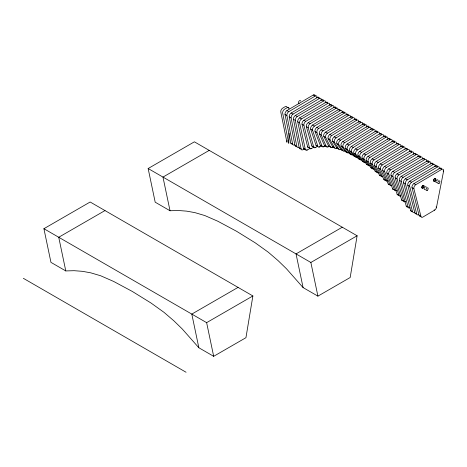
<?xml version="1.0" encoding="UTF-8"?>
<svg xmlns="http://www.w3.org/2000/svg" width="467" height="467" viewBox="0 0 467 467"><rect width="100%" height="100%" fill="white"/><g stroke="black" fill="none" stroke-linecap="round" stroke-linejoin="round"><path stroke-width="0.7" d="M252.88 295.95L245.946 337.688L213.676 356.315L198.849 347.757L182.218 328.937L173.899 320.841L164.022 312.359L151.028 303.03L132.319 291.449L113.604 281.426L100.609 275.746L90.732 272.827L82.42 271.321L74.101 270.691L65.783 270.93L50.956 262.372L43.91 228.707L90.16 202.007L252.88 295.95L206.63 322.65L43.91 228.707M357.115 235.771L350.18 277.509L317.91 296.136L303.083 287.579L286.452 268.758L278.134 260.662L268.262 252.18L255.262 242.852L236.553 231.27L217.838 221.241L204.844 215.567L194.972 212.643L186.654 211.137L178.336 210.506L170.023 210.751L155.19 202.193L148.144 168.523L194.395 141.822L357.115 235.771L310.864 262.472L148.144 168.523M419.08 215.34L420.96 216.425A2.796 1.594 -60.6 0 0 422.868 217.073L434.602 210.138A2.796 1.594 -60.6 0 0 436.511 207.237L443.574 171.22A2.796 1.594 -60.6 0 0 441.694 169.41L439.821 168.324L413.896 183.642A2.796 1.594 -60.6 0 0 412.017 187.676L419.08 215.34A2.796 1.594 -60.6 0 0 420.516 216.203M352.76 154.548L353.227 154.822A2.796 1.594 -60.6 0 1 351.575 154.729L349.695 153.643L345.545 148.436A2.796 1.594 -60.6 0 1 345.463 146.189A2.796 1.594 -60.6 0 1 347.133 143.988L371.323 128.822A2.796 1.594 -60.6 0 1 373.174 129.096M375.065 131.963A2.796 1.594 -60.6 0 0 373.203 129.908L349.007 145.074A2.796 1.594 -60.6 0 0 347.337 147.274A2.796 1.594 -60.6 0 0 347.425 149.522L351.575 154.729M356.981 156.871L357.448 157.14A2.796 1.594 -60.6 0 1 355.796 157.052L353.922 155.966L349.795 150.87A2.796 1.594 -60.6 0 1 349.701 148.623A2.796 1.594 -60.6 0 1 351.371 146.416L375.532 131.25A2.796 1.594 -60.6 0 1 377.505 131.892M355.796 157.052L351.674 151.956A2.796 1.594 -60.6 0 1 351.581 149.709A2.796 1.594 -60.6 0 1 353.25 147.496L377.412 132.336A2.796 1.594 -60.6 0 1 379.321 134.233M361.33 159.498L361.68 159.702A2.796 1.594 -60.6 0 1 360.022 159.609L358.148 158.523L353.998 153.316A2.796 1.594 -60.6 0 1 353.91 151.069A2.796 1.594 -60.6 0 1 355.58 148.868L379.77 133.702A2.796 1.594 -60.6 0 1 381.708 134.21M360.022 159.609L355.872 154.402A2.796 1.594 -60.6 0 1 355.79 152.154A2.796 1.594 -60.6 0 1 357.459 149.954L381.65 134.782A2.796 1.594 -60.6 0 1 383.46 137.006M369.041 126.785A2.796 1.594 -60.6 0 0 367.15 126.405L342.854 141.583A2.796 1.594 -60.6 0 0 341.19 143.772A2.796 1.594 -60.6 0 0 341.249 146.019L345.475 151.559L347.355 152.645A2.796 1.594 -60.6 0 0 349.018 152.756L348.551 152.487M347.355 152.645L343.128 147.105A2.796 1.594 -60.6 0 1 343.07 144.858A2.796 1.594 -60.6 0 1 344.734 142.668L369.029 127.491A2.796 1.594 -60.6 0 1 370.897 129.522M365.579 162.306L365.93 162.51A2.796 1.594 -60.6 0 1 364.26 162.399L362.38 161.313L358.154 155.78A2.796 1.594 -60.6 0 1 358.09 153.526A2.796 1.594 -60.6 0 1 359.753 151.343L384.037 136.16A2.796 1.594 -60.6 0 1 386.046 137.07M364.26 162.399L360.034 156.859A2.796 1.594 -60.6 0 1 359.969 154.612A2.796 1.594 -60.6 0 1 361.633 152.429L385.917 137.245A2.796 1.594 -60.6 0 1 387.733 139.452M364.996 124.882A2.796 1.594 -60.6 0 0 362.999 123.994L338.546 139.207A2.796 1.594 -60.6 0 0 336.917 143.608L341.254 149.732L343.134 150.818A2.796 1.594 -60.6 0 0 344.821 150.958L344.354 150.689M343.134 150.818L338.797 144.694A2.796 1.594 -60.6 0 1 340.425 140.287L364.879 125.08A2.796 1.594 -60.6 0 1 366.706 127.24M370.074 165.651A2.796 1.594 -60.6 0 1 368.504 165.446L366.624 164.361L362.275 158.249A2.796 1.594 -60.6 0 1 363.904 153.841L388.334 138.635A2.796 1.594 -60.6 0 1 390.319 139.382M368.504 165.446L364.155 159.335A2.796 1.594 -60.6 0 1 365.784 154.921L390.214 139.721A2.796 1.594 -60.6 0 1 391.93 139.791A2.796 1.594 -60.6 0 1 391.982 142.05M360.816 122.179A2.796 1.594 -60.6 0 0 358.878 121.595L334.22 136.843A2.796 1.594 -60.6 0 0 332.551 141.209L337.04 148.179L338.919 149.265A2.796 1.594 -60.6 0 0 340.636 149.452L340.163 149.183M362.544 124.94A2.796 1.594 -60.6 0 0 360.752 122.675L336.1 137.923A2.796 1.594 -60.6 0 0 334.43 142.295L338.919 149.265M374.236 169.066A2.796 1.594 -60.6 0 1 372.771 168.756L370.891 167.676L366.373 160.724A2.796 1.594 -60.6 0 1 368.037 156.352L392.648 141.116A2.796 1.594 -60.6 0 1 394.592 141.711M372.771 168.756L368.253 161.804A2.796 1.594 -60.6 0 1 369.917 157.432L394.527 142.201A2.796 1.594 -60.6 0 1 396.448 143.999M337.419 147.683L336.45 148.249A2.796 1.594 -60.6 0 1 334.711 148.016L332.831 146.93L328.173 138.804A2.796 1.594 -60.6 0 1 329.877 134.484L354.768 119.196A2.796 1.594 -60.6 0 1 356.695 119.75M334.711 148.016L330.052 139.89A2.796 1.594 -60.6 0 1 331.757 135.57L356.642 120.282A2.796 1.594 -60.6 0 1 358.539 122.156M378.55 172.72A2.796 1.594 -60.6 0 1 377.056 172.358L375.182 171.272L370.465 163.193A2.796 1.594 -60.6 0 1 372.164 158.862L396.973 143.608A2.796 1.594 -60.6 0 1 398.871 144.058M377.056 172.358L372.345 164.279A2.796 1.594 -60.6 0 1 374.044 159.947L398.853 144.694A2.796 1.594 -60.6 0 1 400.651 146.912M333.24 146.813L332.276 147.379A2.796 1.594 -60.6 0 1 330.502 147.082L328.622 145.996L323.789 136.393A2.796 1.594 -60.6 0 1 325.534 132.132L350.664 116.803A2.796 1.594 -60.6 0 1 352.603 117.45M330.502 147.082L325.668 137.479A2.796 1.594 -60.6 0 1 327.414 133.218L352.544 117.888A2.796 1.594 -60.6 0 1 354.406 119.85M382.753 176.736A2.796 1.594 -60.6 0 1 381.376 176.263L379.496 175.178L374.552 165.662A2.796 1.594 -60.6 0 1 376.285 161.378L401.305 146.107A2.796 1.594 -60.6 0 1 403.272 146.901M381.376 176.263L376.431 166.748A2.796 1.594 -60.6 0 1 378.165 162.463L403.184 147.187A2.796 1.594 -60.6 0 1 405.041 149.189M329.06 146.288L328.103 146.848A2.796 1.594 -60.6 0 1 326.299 146.486L324.425 145.406L319.41 133.976A2.796 1.594 -60.6 0 1 321.191 129.773L346.561 114.415A2.796 1.594 -60.6 0 1 348.505 115.145M326.299 146.486L321.29 135.062A2.796 1.594 -60.6 0 1 323.071 130.859L348.44 115.495A2.796 1.594 -60.6 0 1 350.32 117.375M387.4 180.91A2.796 1.594 -60.6 0 1 385.724 180.495L383.845 179.41L378.649 168.12A2.796 1.594 -60.6 0 1 380.418 163.888L405.63 148.605A2.796 1.594 -60.6 0 1 407.563 149.242M385.724 180.495L380.529 169.206A2.796 1.594 -60.6 0 1 382.298 164.974L407.51 149.691A2.796 1.594 -60.6 0 1 409.413 151.477M344.354 112.588A2.796 1.594 -60.6 0 0 342.451 112.022L316.859 127.409A2.796 1.594 -60.6 0 0 315.044 131.548L320.228 145.173L322.102 146.259A2.796 1.594 -60.6 0 0 323.929 146.685L324.88 146.13M346.187 115.051A2.796 1.594 -60.6 0 0 344.331 113.107L318.739 128.495A2.796 1.594 -60.6 0 0 316.924 132.634L322.102 146.259M389.215 184.663A2.796 1.594 -60.6 0 1 388.229 183.98L382.765 170.578A2.796 1.594 -60.6 0 1 384.563 166.392L409.95 151.11A2.796 1.594 -60.6 0 1 411.894 151.839M391.667 185.615A2.796 1.594 -60.6 0 1 390.108 185.066L384.645 171.663A2.796 1.594 -60.6 0 1 386.442 167.472L411.83 152.195A2.796 1.594 -60.6 0 1 413.669 154.221M321.646 145.803L319.755 146.907A2.796 1.594 -60.6 0 1 317.91 146.41L316.031 145.325L310.689 129.12A2.796 1.594 -60.6 0 1 312.54 125.039L338.33 109.628A2.796 1.594 -60.6 0 1 340.268 110.387M342.136 112.29A2.796 1.594 -60.6 0 0 340.209 110.708L314.419 126.125A2.796 1.594 -60.6 0 0 312.569 130.2L317.91 146.41M396.255 190.542A2.796 1.594 -60.6 0 1 394.533 189.999L392.659 188.919L386.892 173.029A2.796 1.594 -60.6 0 1 388.713 168.885L414.258 153.608A2.796 1.594 -60.6 0 1 416.19 154.308M394.533 189.999L388.772 174.115A2.796 1.594 -60.6 0 1 390.593 169.97L416.138 154.688A2.796 1.594 -60.6 0 1 417.988 156.661M336.147 108.064A2.796 1.594 -60.6 0 0 334.203 107.217L308.226 122.658A2.796 1.594 -60.6 0 0 306.352 126.68L311.839 145.885L313.713 146.971A2.796 1.594 -60.6 0 0 315.581 147.525L317.455 146.434M313.713 146.971L308.232 127.76A2.796 1.594 -60.6 0 1 310.106 123.743L336.077 108.303A2.796 1.594 -60.6 0 1 337.991 109.949M400.423 195.556L400.896 195.831A2.796 1.594 -60.6 0 1 399.005 195.311L397.125 194.231L391.037 175.475A2.796 1.594 -60.6 0 1 392.881 171.371L418.56 156.095A2.796 1.594 -60.6 0 1 420.446 156.655M399.005 195.311L392.916 176.561A2.796 1.594 -60.6 0 1 394.755 172.451L420.434 157.181A2.796 1.594 -60.6 0 1 422.291 159.095M331.914 105.256A2.796 1.594 -60.6 0 0 330.058 104.795L303.924 120.27A2.796 1.594 -60.6 0 0 302.032 124.234L307.642 146.866A2.796 1.594 -60.6 0 0 308.909 147.724M314.198 146.942L311.401 148.564A2.796 1.594 -60.6 0 1 309.522 147.951L303.912 125.319A2.796 1.594 -60.6 0 1 305.803 121.356L331.938 105.881A2.796 1.594 -60.6 0 1 333.835 107.597M404.959 201.318L405.426 201.586A2.796 1.594 -60.6 0 1 403.523 201.02L401.643 199.934L395.193 177.915A2.796 1.594 -60.6 0 1 397.055 173.847L422.845 158.564A2.796 1.594 -60.6 0 1 424.789 159.463M403.523 201.02L397.073 179.001A2.796 1.594 -60.6 0 1 398.929 174.932L424.725 159.65A2.796 1.594 -60.6 0 1 426.587 161.524M292.062 143.953A2.796 1.594 -60.6 0 1 290.783 143.019L285.016 114.456A2.796 1.594 -60.6 0 1 286.925 110.574L313.252 95.017A2.796 1.594 -60.6 0 1 315.126 95.537M294.572 144.788A2.796 1.594 -60.6 0 1 292.663 144.105L286.89 115.542A2.796 1.594 -60.6 0 1 288.804 111.66L315.132 96.103A2.796 1.594 -60.6 0 1 317.04 97.726L316.573 97.457M296.288 146.393A2.796 1.594 -60.6 0 1 295.01 145.459L289.236 116.896A2.796 1.594 -60.6 0 1 291.151 113.014L317.478 97.457A2.796 1.594 -60.6 0 1 319.416 98.315M298.798 147.228A2.796 1.594 -60.6 0 1 296.889 146.545L291.116 117.982A2.796 1.594 -60.6 0 1 293.031 114.1L319.358 98.543A2.796 1.594 -60.6 0 1 321.267 100.166L320.8 99.897M304.256 148.938L303.025 149.668A2.796 1.594 -60.6 0 1 301.11 148.985L299.236 147.899L293.463 119.336A2.796 1.594 -60.6 0 1 295.377 115.454L321.705 99.897A2.796 1.594 -60.6 0 1 323.625 100.633M301.11 148.985L295.342 120.422A2.796 1.594 -60.6 0 1 297.257 116.54L323.584 100.983A2.796 1.594 -60.6 0 1 325.493 102.606L325.026 102.337M304.712 149.201A2.796 1.594 -60.6 0 1 303.451 148.29L297.724 121.782A2.796 1.594 -60.6 0 1 299.633 117.877L325.902 102.349A2.796 1.594 -60.6 0 1 327.805 102.991M309.995 148.436L307.216 150.041A2.796 1.594 -60.6 0 1 305.325 149.376L299.604 122.868A2.796 1.594 -60.6 0 1 301.513 118.957L327.781 103.435A2.796 1.594 -60.6 0 1 329.69 105.087M409.541 207.476L410.008 207.751A2.796 1.594 -60.6 0 1 408.094 207.132L406.214 206.046L399.361 180.355A2.796 1.594 -60.6 0 1 401.235 176.316L427.118 161.016A2.796 1.594 -60.6 0 1 429.045 161.763M408.094 207.132L401.241 181.441A2.796 1.594 -60.6 0 1 403.114 177.396L428.998 162.102A2.796 1.594 -60.6 0 1 430.872 163.929M412.069 211.323A2.796 1.594 -60.6 0 1 410.633 210.459L403.564 182.795A2.796 1.594 -60.6 0 1 405.444 178.768L431.368 163.444A2.796 1.594 -60.6 0 1 433.288 164.186M414.416 212.193A2.796 1.594 -60.6 0 1 412.507 211.545L405.444 183.875A2.796 1.594 -60.6 0 1 407.323 179.848L433.248 164.53A2.796 1.594 -60.6 0 1 435.121 166.345L434.654 166.071M416.29 213.763A2.796 1.594 -60.6 0 1 414.859 212.899L407.79 185.236A2.796 1.594 -60.6 0 1 409.67 181.202L435.594 165.884A2.796 1.594 -60.6 0 1 437.491 166.509M418.642 214.633A2.796 1.594 -60.6 0 1 416.733 213.985L409.67 186.315A2.796 1.594 -60.6 0 1 411.55 182.288L437.468 166.97A2.796 1.594 -60.6 0 1 439.348 168.785L438.875 168.511M420.96 216.425L413.896 188.756A2.796 1.594 -60.6 0 1 415.77 184.728L441.694 169.41M104.987 210.564L58.737 237.265L65.783 270.93M209.222 150.386L162.971 177.086L170.023 210.751M238.047 287.392L191.803 314.093L198.849 347.757M342.288 227.207L296.037 253.908L303.083 287.579M288.81 143.229L289.015 133.042M286.948 142.149L287.135 140.485M313.252 95.017L315.132 96.103M317.478 97.457L319.358 98.543M321.705 99.897L323.584 100.983M325.902 102.349L327.781 103.435M330.058 104.795L331.938 105.881M334.203 107.217L336.077 108.303M338.33 109.628L340.209 110.708M342.451 112.022L344.331 113.107M346.561 114.415L348.44 115.495M350.664 116.803L352.544 117.888M354.768 119.196L356.642 120.282M358.878 121.595L360.752 122.675M362.999 123.994L364.879 125.08M367.15 126.405L369.029 127.491M371.323 128.822L373.203 129.908M375.532 131.25L377.412 132.336M379.77 133.702L381.65 134.782M384.037 136.16L385.917 137.245M388.334 138.635L390.214 139.721M392.648 141.116L394.527 142.201M396.973 143.608L398.853 144.694M401.305 146.107L403.184 147.187M405.63 148.605L407.51 149.691M409.95 151.11L411.83 152.195M414.258 153.608L416.138 154.688M418.56 156.095L420.434 157.181M422.845 158.564L424.725 159.65M427.118 161.016L428.998 162.102M431.368 163.444L433.248 164.53M435.594 165.884L437.468 166.97M443.101 170.951L443.574 171.22M347.133 143.988L349.007 145.074M351.371 146.416L353.25 147.496M355.58 148.868L357.459 149.954M342.854 141.583L344.734 142.668M359.753 151.343L361.633 152.429M338.546 139.207L340.425 140.287M363.904 153.841L365.784 154.921M334.22 136.843L336.1 137.923M368.037 156.352L369.917 157.432M329.877 134.484L331.757 135.57M372.164 158.862L374.044 159.947M376.285 161.378L378.165 162.463M325.534 132.132L327.414 133.218M380.418 163.888L382.298 164.974M321.191 129.773L323.071 130.859M384.563 166.392L386.442 167.472M316.859 127.409L318.739 128.495M388.713 168.885L390.593 169.97M392.881 171.371L394.755 172.451M308.226 122.658L310.106 123.743M312.54 125.039L314.419 126.125M397.055 173.847L398.929 174.932M401.235 176.316L403.114 177.396M405.444 178.768L407.323 179.848M409.67 181.202L411.55 182.288M413.896 183.642L415.77 184.728M303.924 120.27L305.803 121.356M286.925 110.574L288.804 111.66M291.151 113.014L293.031 114.1M295.377 115.454L297.257 116.54M299.633 117.877L301.513 118.957M345.545 148.436L347.425 149.522M349.795 150.87L351.674 151.956M353.998 153.316L355.872 154.402M341.249 146.019L343.128 147.105M358.154 155.78L360.034 156.859M362.275 158.249L364.155 159.335M336.917 143.608L338.797 144.694M366.373 160.724L368.253 161.804M332.551 141.209L334.43 142.295M370.465 163.193L372.345 164.279M328.173 138.804L330.052 139.89M374.552 165.662L376.431 166.748M323.789 136.393L325.668 137.479M378.649 168.12L380.529 169.206M319.41 133.976L321.29 135.062M382.765 170.578L384.645 171.663M310.689 129.12L312.569 130.2M315.044 131.548L316.924 132.634M386.892 173.029L388.772 174.115M391.037 175.475L392.916 176.561M395.193 177.915L397.073 179.001M302.032 124.234L303.912 125.319M306.352 126.68L308.232 127.76M399.361 180.355L401.241 181.441M403.564 182.795L405.444 183.875M407.79 185.236L409.67 186.315M412.017 187.676L413.896 188.756M285.016 114.456L286.89 115.542M289.236 116.896L291.116 117.982M293.463 119.336L295.342 120.422M297.724 121.782L299.604 122.868M335.983 147.981L336.45 148.249M436.038 206.969L436.511 207.237M331.803 147.105L332.276 147.379M387.073 180.566L387.423 180.764M327.636 146.58L328.103 146.848M434.135 209.87L434.602 210.138M323.462 146.416L323.929 146.685M388.229 183.98L390.108 185.066M395.934 190.192L396.285 190.39M319.288 146.632L319.755 146.907M315.108 147.257L315.581 147.525M310.929 148.296L311.401 148.564M307.642 146.866L309.522 147.951M306.626 149.703L307.216 150.041M303.451 148.29L305.325 149.376M410.633 210.459L412.507 211.545M414.859 212.899L416.733 213.985M290.783 143.019L292.663 144.105M295.01 145.459L296.889 146.545M23.35 278.309L186.07 372.257M288.74 143.165L282.663 113.102A2.796 1.594 -60.6 0 1 284.578 109.22L287.059 107.754A2.796 1.594 -60.6 0 1 289.015 108.881M286.878 142.114L280.79 112.022A2.796 1.594 -60.6 0 1 282.698 108.134L285.185 106.669A2.796 1.594 -60.6 0 1 287.059 107.212M310.864 262.472L317.91 296.136M206.63 322.65L213.676 356.315M299.172 103.312A1.547 0.893 -60 0 1 298.88 101.333A1.547 0.893 -60 0 1 300.649 101.053M287.532 107.614A1.547 0.893 -60 0 1 288.822 108.11M300.83 148.739A2.796 1.594 -60.6 0 1 299.236 147.899M313.555 146.521A2.796 1.594 -60.6 0 1 311.839 145.885M317.589 145.967A2.796 1.594 -60.6 0 1 316.031 145.325M321.483 145.838A2.796 1.594 -60.6 0 1 320.228 145.173M325.808 145.955A2.796 1.594 -60.6 0 1 324.425 145.406M329.994 146.48A2.796 1.594 -60.6 0 1 328.622 145.996M334.179 147.35A2.796 1.594 -60.6 0 1 332.831 146.93M338.371 148.547A2.796 1.594 -60.6 0 1 337.04 148.179M342.323 150.123A2.796 1.594 -60.6 0 1 341.254 149.732M346.532 151.915A2.796 1.594 -60.6 0 1 345.475 151.559M350.991 153.912A2.796 1.594 -60.6 0 1 349.695 153.643M355.212 156.229A2.796 1.594 -60.6 0 1 353.922 155.966M359.321 158.833A2.796 1.594 -60.6 0 1 358.148 158.523M363.565 161.64A2.796 1.594 -60.6 0 1 362.38 161.313M368.072 164.623A2.796 1.594 -60.6 0 1 366.624 164.361M372.491 167.922A2.796 1.594 -60.6 0 1 370.891 167.676M376.671 171.634A2.796 1.594 -60.6 0 1 375.182 171.272M380.879 175.65A2.796 1.594 -60.6 0 1 379.496 175.178M385.106 179.988A2.796 1.594 -60.6 0 1 383.845 179.41M394.23 189.526A2.796 1.594 -60.6 0 1 392.659 188.919M398.561 194.955A2.796 1.594 -60.6 0 1 397.125 194.231M403.243 200.658A2.796 1.594 -60.6 0 1 401.643 199.934M407.977 206.753A2.796 1.594 -60.6 0 1 406.214 206.046M439.821 168.324A2.796 1.594 -60.6 0 1 441.683 168.832M425.227 189.374A1.547 0.881 -60.6 0 1 424.147 188.75A1.547 0.881 -60.6 0 1 425.227 186.853A1.547 0.881 -60.6 0 1 426.307 187.471M436.878 182.486A1.547 0.881 -60.6 0 1 435.857 181.815A1.547 0.881 -60.6 0 1 436.914 179.947A1.547 0.881 -60.6 0 1 438.011 180.495M435.069 181.021A1.547 0.893 -60 0 0 435.553 178.627A1.547 0.893 -60 0 0 433.726 180.25A1.547 0.893 -60 0 0 435.069 181.021M423.225 187.857A1.547 0.893 -60 0 0 423.715 185.463A1.547 0.893 -60 0 0 421.888 187.086A1.547 0.893 -60 0 0 423.225 187.857M423.16 187.81A1.547 0.881 -60.6 0 0 423.645 185.411A1.547 0.881 -60.6 0 0 421.841 187.045A1.547 0.881 -60.6 0 0 423.16 187.81M434.865 180.892A1.547 0.881 -60.6 0 0 435.349 178.499A1.547 0.881 -60.6 0 0 433.545 180.128A1.547 0.881 -60.6 0 0 434.865 180.892M427.387 190.25A1.547 0.881 -60.6 0 0 427.871 187.851A1.547 0.881 -60.6 0 0 426.067 189.485A1.547 0.881 -60.6 0 0 427.387 190.25M439.091 183.333A1.547 0.881 -60.6 0 0 439.575 180.939A1.547 0.881 -60.6 0 0 437.772 182.568A1.547 0.881 -60.6 0 0 439.091 183.333"/></g></svg>
